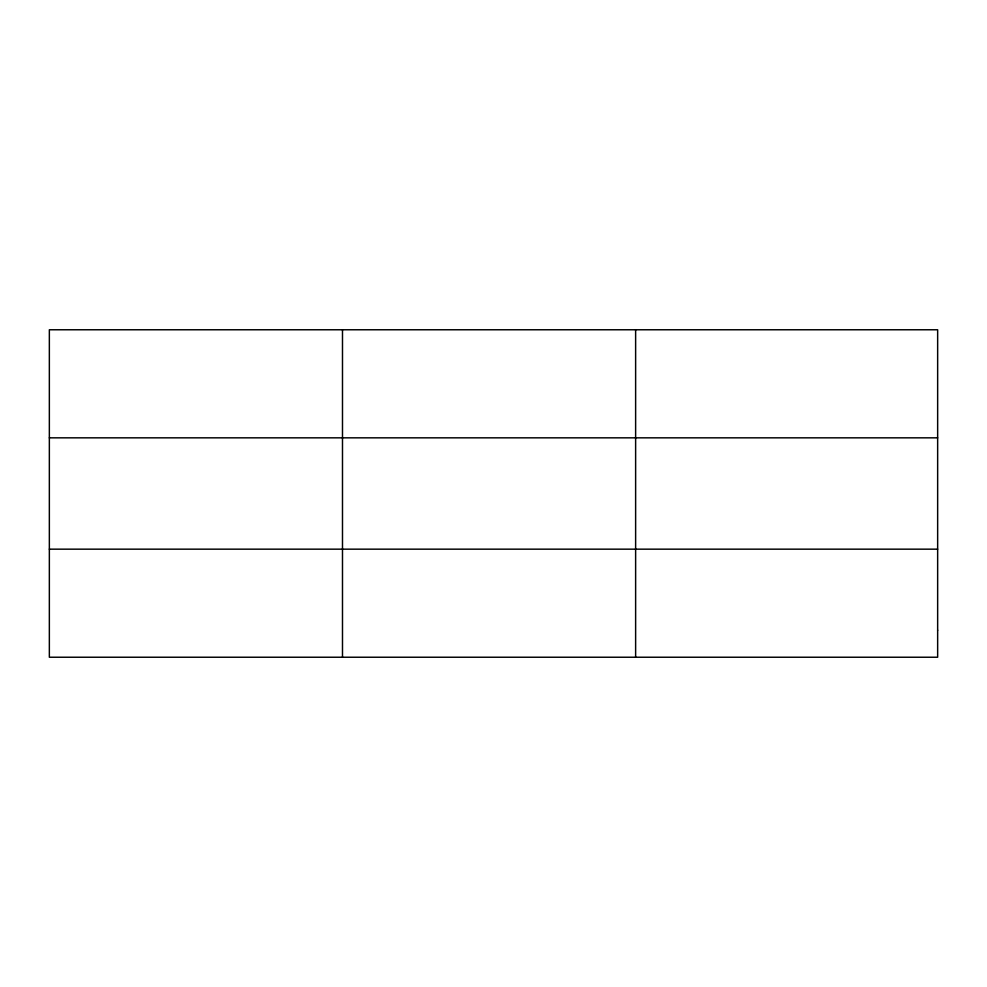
<?xml version="1.0" encoding="UTF-8"?>
<svg xmlns="http://www.w3.org/2000/svg" width="987" height="987" viewBox="0 0 987 987"><rect width="100%" height="100%" fill="white"/><g stroke="black" fill="none" stroke-linecap="round" stroke-linejoin="round"><path stroke-width="1.48" d="M342.489 329.769L342.489 657.231M635.628 329.769L635.628 657.231M49.35 437.833L937.65 437.833M49.35 549.167L937.65 549.167M937.65 630.212L937.65 657.231L49.35 657.231L49.35 329.769L937.65 329.769L937.65 630.212"/></g></svg>
